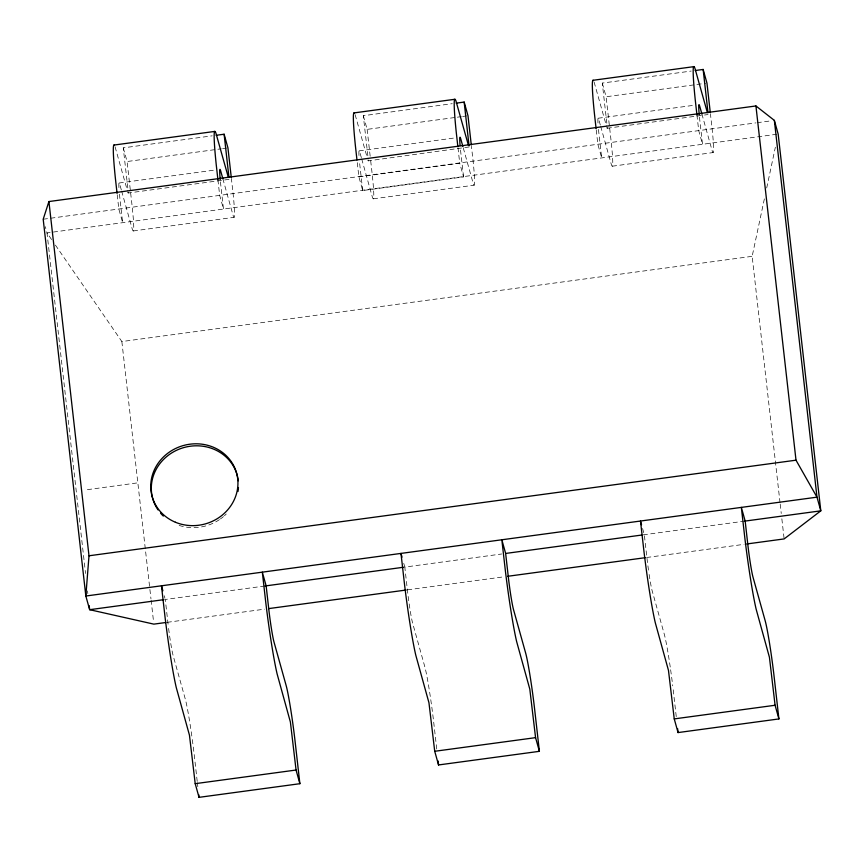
<?xml version="1.0" encoding="UTF-8"?>
<svg xmlns="http://www.w3.org/2000/svg" width="864" height="864" viewBox="0 0 864 864"><rect width="100%" height="100%" fill="white"/><g stroke="black" fill="none" stroke-linecap="round" stroke-linejoin="round"><path stroke-width="0.65" stroke-dasharray="4.32 3.24" d="M469.098 146.977L368.194 160.866L367.88 160.078M780.041 502.751L752.155 256.327L764.737 197.165M766.703 187.963L775.364 147.204M127.829 192.229L128.142 193.018L128.185 192.11M228.992 179.377L128.142 193.018M368.194 160.866L368.248 159.959M606.863 127.462L607.165 128.25L607.219 127.343M607.165 128.25L708.048 114.545M127.796 187.909L123.26 147.852L212.166 135.832M606.82 123.142L602.294 83.084L691.2 71.064M367.848 155.758L363.312 115.7L452.218 103.68M123.26 147.852L127.084 161.525L221.292 148.792M222.62 148.608L226.606 148.068M602.294 83.084L606.107 96.757L705.629 83.3M363.312 115.7L367.135 129.373L456.041 117.353M457.369 117.18L461.344 116.64M462.672 116.456L466.657 115.916M119.102 183.006L214.639 170.089M598.126 118.238L694.991 105.149M359.154 150.865L454.691 137.948M43.2 219.24L755.773 122.904M757.102 122.72L771.692 120.744M358.884 176.872L459.734 163.231L463.558 176.904L362.707 190.544L358.884 176.872L357.264 162.562M776.833 134.244L47.012 232.913L45.284 226.703M133.304 230.958L234.155 217.328M612.328 166.201L713.178 152.561M373.356 198.817L474.206 185.177M55.415 245.106L121.856 341.55L752.155 256.327M87.415 489.661L137.84 482.836M264.805 586.008L165.283 599.465L167.951 623.02A25.477 1.404 82.3 0 0 168.318 626.162M403.758 563.36L404.806 567.086L501.671 553.986M643.194 534.848L743.839 521.24M167.184 622.328L264.665 609.152M407.549 589.831L503.701 576.828M646.585 557.507L744.077 544.331M51.602 239.566L47.012 232.913L85.558 573.491M594.119 82.069L606.506 126.187M355.136 114.685L367.535 158.803M115.085 146.837L127.472 190.955M701.881 113.94L711.828 149.591A44.593 2.452 82.3 0 0 711.623 124.33L710.413 113.702M600.318 125.032L598.892 119.934A25.477 1.404 82.3 0 0 598.028 123.822M600.674 126.306L610.978 163.231A44.593 2.452 82.3 0 0 610.772 137.97L606.107 96.757M642.578 528.487L644.317 534.697L646.985 558.252A25.477 1.404 82.3 0 0 648.659 571.244M463.255 147.83L472.856 182.207A44.593 2.452 82.3 0 0 472.64 156.946L471.442 146.318M361.346 157.648L359.921 152.561A25.477 1.404 82.3 0 0 359.046 156.438M361.703 158.922L372.006 195.847A44.593 2.452 82.3 0 0 371.801 170.586L370.591 159.948M222.847 178.708L232.805 214.358A44.593 2.452 82.3 0 0 232.589 189.097L231.39 178.47M121.295 189.799L119.869 184.702A25.477 1.404 82.3 0 0 118.994 188.59M121.64 191.074L131.954 227.999A44.593 2.452 82.3 0 0 131.749 202.738L127.084 161.525M164.246 595.739L164.938 598.223M780.192 504.09L781.25 513.464M781.855 518.821L784.134 538.92M696.946 115.009L698.717 130.615L702.529 144.288L699.862 120.744A25.477 1.404 82.3 0 1 699.257 114.955M676.253 716.623L673.391 691.362A44.593 2.452 82.3 0 0 672.883 686.966M596.246 129.946L597.866 144.256L601.679 157.918L599.011 134.374A25.477 1.404 82.3 0 1 598.417 128.585M463.558 176.904L460.89 153.36A25.477 1.404 82.3 0 1 460.285 147.571M457.974 147.636L459.734 163.231M367.135 129.373L370.44 158.62M436.741 749.002L433.879 723.74A44.593 2.452 82.3 0 0 424.764 666.587L412.679 623.3A25.477 1.404 82.3 0 1 407.462 590.63L404.806 567.086M362.707 190.544L360.04 166.99A25.477 1.404 82.3 0 1 359.435 161.212M217.922 179.777L219.683 195.383L223.506 209.056L220.838 185.501A25.477 1.404 82.3 0 1 220.234 179.723M197.219 781.391L194.368 756.13A44.593 2.452 82.3 0 0 192.24 739.141M197.37 782.719L197.824 786.704M117.212 194.713L118.832 209.023L122.656 222.685L119.988 199.141A25.477 1.404 82.3 0 1 119.383 193.352M121.856 341.55L150.962 598.806M151.114 600.145L153.533 621.464M87.523 590.922L87.836 593.6M226.238 514.037A43.826 40.694 -15.6 0 1 224.413 515.776M223.463 516.607A43.826 40.694 -15.6 0 1 220.471 518.929M219.445 519.642A43.826 40.694 -15.6 0 1 177.098 524.696M649.134 574.474A25.477 1.404 82.3 0 0 652.19 590.911L664.276 634.198A44.593 2.452 82.3 0 1 670.464 668.617M670.626 669.762A44.593 2.452 82.3 0 1 672.743 685.843M169.625 636.012A25.477 1.404 82.3 0 0 173.167 655.679L185.252 698.965A44.593 2.452 82.3 0 1 192.089 737.986M169.171 632.718A25.477 1.404 82.3 0 1 168.458 627.242"/><path stroke-width="1.3" d="M746.744 543.974L784.134 538.92L820.8 510.84L778.162 134.06L774.349 120.388L755.924 105.959L48.913 201.55L88.992 555.779L85.838 596.02L89.651 609.692L153.835 624.132L165.845 622.512M48.913 201.55L43.2 219.24L85.838 596.02L816.988 497.167L820.8 510.84L744.682 521.132M113.929 145.066L214.78 131.425M592.963 80.298L693.814 66.658M353.981 112.914L454.831 99.284M216.151 135.292L224.111 134.222L227.934 147.884L231.239 177.131M695.174 70.524L703.145 69.455L706.957 83.128L710.262 112.374M456.203 103.151L464.162 102.071L467.986 115.744L471.29 144.99M88.992 555.779L796.003 460.188L816.988 497.167L774.349 120.388M163.966 599.648L89.651 609.692L89.197 605.675M265.086 585.976L403.466 567.259M402.03 557.14L400.982 553.414L404.568 584.82A63.785 3.499 82.3 0 0 415.789 655.214L428.954 702.767L434.722 751.28L438.545 764.953L539.395 751.324L535.572 737.651L529.805 689.126L516.64 641.574A63.785 3.499 82.3 0 1 505.418 571.19L501.833 539.773L505.645 553.446L641.855 535.032M268.672 608.602L406.22 590.015M507.708 576.288L645.257 557.69M195.21 783.67L296.06 770.029L299.873 783.702L199.033 797.342L195.21 783.67L189.443 735.145L176.278 687.593A63.785 3.499 82.3 0 1 165.056 617.209L161.471 585.792L162.864 590.771M434.722 751.28L535.572 737.651M674.244 718.902L775.084 705.262L778.907 718.934L678.056 732.575L674.244 718.902L668.466 670.378L655.312 622.825A63.785 3.499 82.3 0 1 644.08 552.442L640.494 521.035M707.357 112.547L694.969 68.429A63.785 3.499 82.3 0 0 695.218 99.544L696.946 115.009M701.881 113.94L699.743 106.304A25.477 1.404 82.3 0 0 699.257 114.955M640.85 522.277L641.542 524.761M468.374 145.163L455.987 101.045A63.785 3.499 82.3 0 0 456.246 132.16L457.823 146.329M462.899 146.556L460.771 138.92A25.477 1.404 82.3 0 0 460.058 145.033M228.323 177.314L215.935 133.196A63.785 3.499 82.3 0 0 216.194 164.311L217.922 179.777M222.847 178.708L220.72 171.072A25.477 1.404 82.3 0 0 220.234 179.723M755.924 105.959L796.003 460.188M778.907 718.934L774.241 677.722A44.593 2.452 82.3 0 0 765.126 620.568L753.041 577.282A25.477 1.404 82.3 0 1 747.824 544.612L745.168 521.068L741.344 507.395L744.93 538.801A63.785 3.499 82.3 0 0 756.151 609.196L769.424 657.266L775.084 705.262M703.145 69.455L708.005 112.687M677.603 728.579L678.056 732.575M596.095 128.65L594.378 113.173A63.785 3.499 82.3 0 1 593.471 80.644M539.395 751.324L534.73 710.111A44.593 2.452 82.3 0 0 525.614 652.946L513.529 609.66A25.477 1.404 82.3 0 1 508.313 577.001L505.645 553.446M464.162 102.071L469.066 145.854M438.091 760.968L438.545 764.953M356.972 159.97L355.396 145.789A63.785 3.499 82.3 0 1 354.488 113.26M299.873 783.702L295.218 742.489A44.593 2.452 82.3 0 0 286.092 685.336L274.007 642.038A25.477 1.404 82.3 0 1 268.801 609.379L266.134 585.835L262.321 572.162L265.896 603.569A63.785 3.499 82.3 0 0 277.128 673.963L290.39 722.034L296.06 770.029M224.111 134.222L228.971 177.455M198.731 794.675L199.033 797.342M117.072 193.417L115.344 177.941A63.785 3.499 82.3 0 1 114.437 145.411M238.442 487.48A43.826 40.694 -15.6 0 1 237.989 491.497M163.339 516.078A43.826 40.694 -15.6 0 1 160.531 513.13M158.08 509.954A43.826 40.694 -15.6 0 1 180.533 448.632A43.826 40.694 -15.6 0 1 238.259 480.816M175.392 522.234A43.826 40.694 -15.6 0 0 237.827 480.125A43.826 40.694 -15.6 0 0 169.808 451.796A43.826 40.694 -15.6 0 0 175.392 522.234"/></g></svg>
